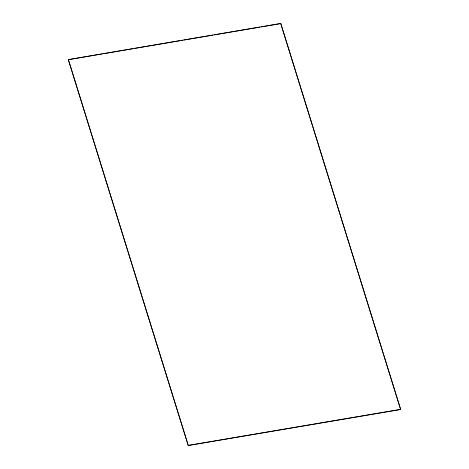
<?xml version="1.0" encoding="UTF-8"?>
<svg xmlns="http://www.w3.org/2000/svg" width="469" height="469" viewBox="0 0 469 469"><rect width="100%" height="100%" fill="white"/><g stroke="black" fill="none" stroke-linecap="round" stroke-linejoin="round"><path stroke-width="0.7" d="M68.327 59.651L280.738 23.45L400.661 409.519L188.262 445.55L68.327 59.651L102.283 53.888M188.262 445.55L68.339 59.481M400.661 409.519L280.738 23.45M103.725 53.642L132.621 48.741M134.07 48.495L179.58 40.774M181.028 40.527L182.47 40.281M183.918 40.041L212.815 35.134M214.257 34.888L259.773 27.167M261.215 26.926L280.726 23.614M188.274 445.386L400.673 409.349"/></g></svg>
